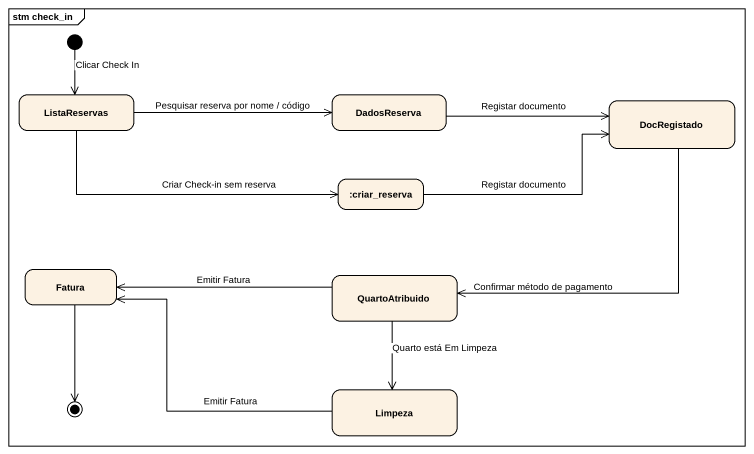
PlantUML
@startuml
mainframe stm check_in
hide empty description
state ListaReservas
state DadosReserva
state DocRegistado
state ":criar_reserva" as criar_reserva
state Fatura
state QuartoAtribuido
state Limpeza
[*] --> ListaReservas : Clicar Check In
ListaReservas -right-> DadosReserva : Pesquisar reserva por nome / código
ListaReservas -right-> criar_reserva : Criar Check-in sem reserva
DadosReserva -right-> DocRegistado : Registar documento
DocRegistado --> QuartoAtribuido : Confirmar método de pagamento
criar_reserva -right-> DocRegistado : Registar documento
QuartoAtribuido -left-> Fatura : Emitir Fatura
QuartoAtribuido --> Limpeza : Quarto está Em Limpeza
Limpeza -left-> Fatura : Emitir Fatura
Fatura --> [*]
@enduml
